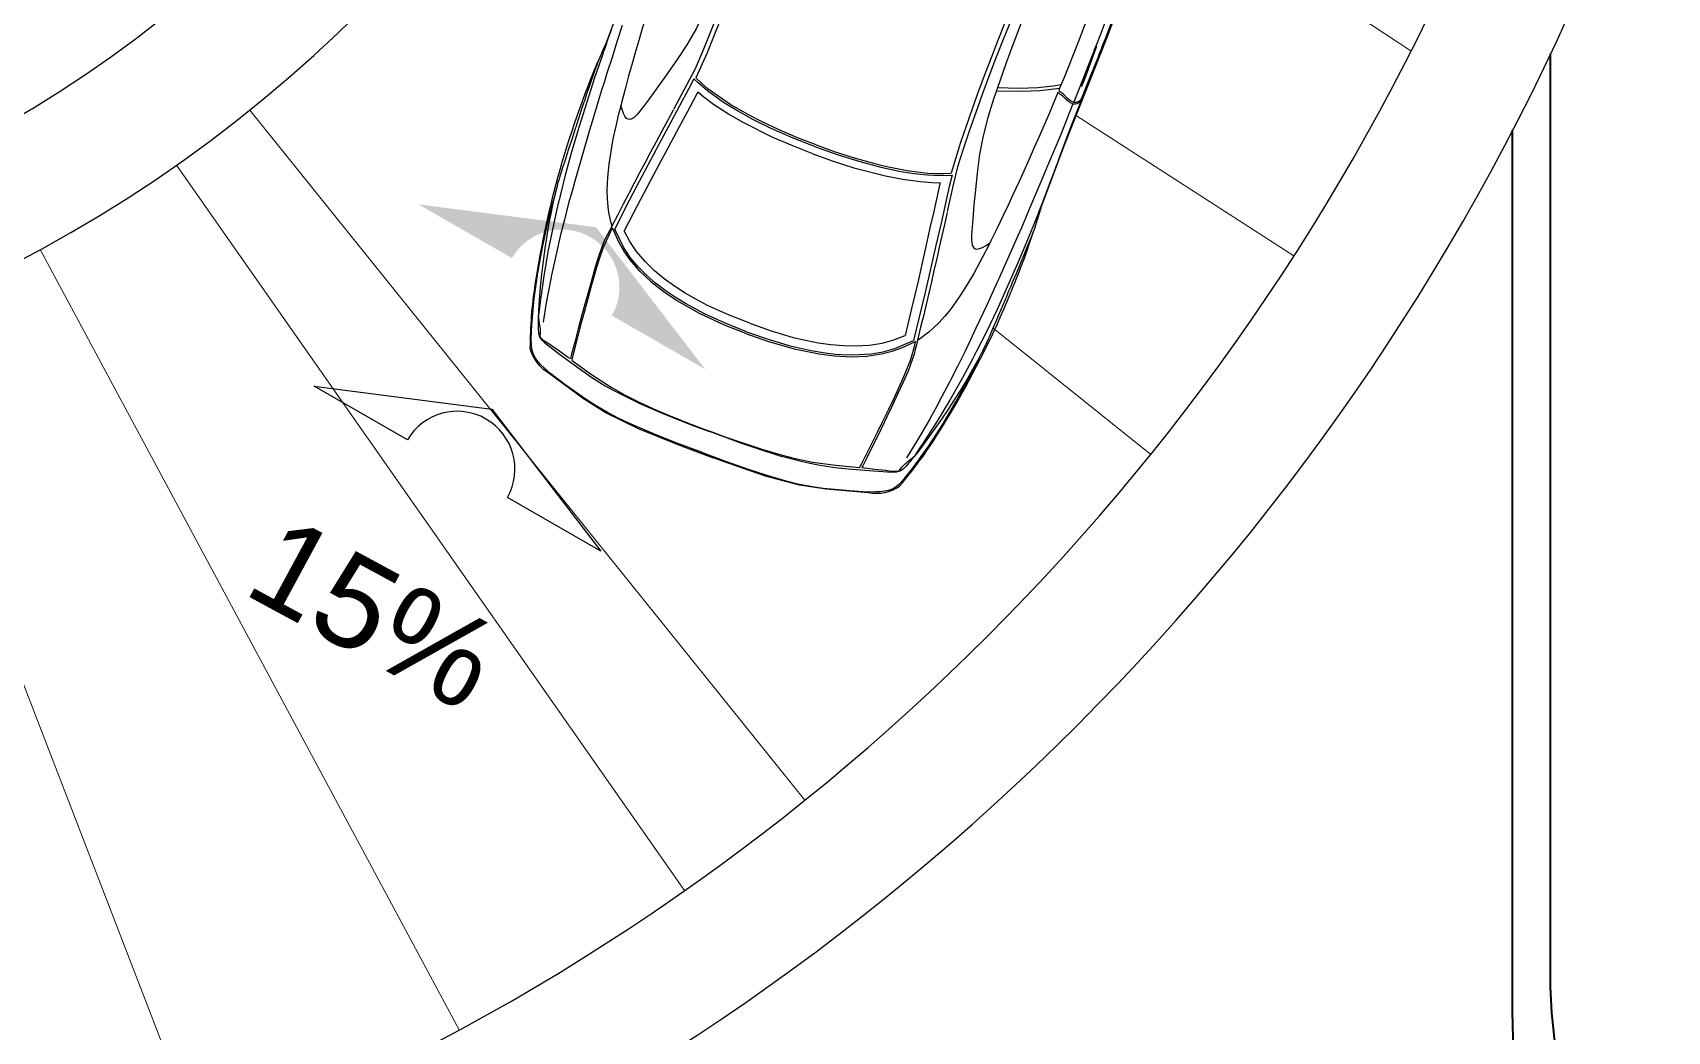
# Model space of a CAD drawing. Header units: inches. Extents: x 13 to 261, y -112 to -47.
# Drawn here: x 28.94 to 35.4, y -99.75 to -95.81 of the extents above; entities that cross this region are included whole.
import ezdxf

# ---------------------------------------------------------------- set-up
doc = ezdxf.new("R2010")
doc.units = ezdxf.units.IN
doc.header["$MEASUREMENT"] = 0
doc.linetypes.add('ACAD_ISO04W100', pattern=[30, 24, -3, 0, -3])
doc.layers.add('CONTORNO', color=7, linetype='Continuous')
for name, color, linetype, lineweight in [('EJES', 1, 'ACAD_ISO04W100', 13), ('MUROS', 5, 'Continuous', 35), ('RAMPAS', 50, 'Continuous', 25)]:
    doc.layers.add(name, color=color, linetype=linetype, lineweight=lineweight)
doc.styles.add('TEXTOS', font='ARIALUNI.TTF', dxfattribs={"height": 0.36})

msp = doc.modelspace()

# ---------------------------------------------------------------- hatches: boundary and pattern name
at = {"extrusion": (-0.054495, -0.094817, 0.994002)}
h = msp.add_hatch(color=256, dxfattribs=at)
edge = h.paths.add_edge_path()
edge.add_line((74.9169, -68.8875), (74.4911, -68.8875))
edge.add_line((74.4911, -68.8875), (75.1447, -68.6142))
edge.add_line((75.1447, -68.6142), (75.7983, -68.8875))
edge.add_line((75.7983, -68.8875), (75.3724, -68.8875))
edge.add_arc((75.1447, -68.8875), 0.2277, 0, 180)

# ---------------------------------------------------------------- linework, layer by layer
for p, q in [((32.8097, -95.7485), (32.7724, -95.8413)), ((32.8481, -95.7628), (32.8127, -95.8564)), ((33.0736, -96.0796), (33.0709, -96.0813)), ((31.3353, -97.2717), (31.331, -97.2701)), ((31.8965, -97.4811), (31.9007, -97.4826))]:
    msp.add_line(p, q)
for points in [[(33.3414, -95.0858), (33.3395, -95.0923), (33.3083, -95.1874), (33.2757, -95.282), (33.2426, -95.3763), (33.2095, -95.4707), (33.1755, -95.5648), (33.1585, -95.6118), (33.1415, -95.6588), (33.1258, -95.701), (33.1065, -95.7525), (33.0707, -95.8459)], [(33.0875, -96.0624), (33.0965, -96.0396), (33.1231, -95.9727), (33.1497, -95.9058), (33.1546, -95.8926), (33.16, -95.8797), (33.1631, -95.8713), (33.1664, -95.8624), (33.1815, -95.8248), (33.2003, -95.7758), (33.2045, -95.7645), (33.2322, -95.6932), (33.2589, -95.6231), (33.2681, -95.5999), (33.2768, -95.5764), (33.3035, -95.5063), (33.3299, -95.4356), (33.3387, -95.4122), (33.3474, -95.3888), (33.3736, -95.3185), (33.3998, -95.2482), (33.4086, -95.2248), (33.4173, -95.2014), (33.4235, -95.1834)], [(31.7974, -95.3708), (31.7683, -95.456), (31.7649, -95.4649), (31.7409, -95.5322), (31.7164, -95.5994), (31.6914, -95.6664), (31.6887, -95.6734), (31.6631, -95.7407), (31.6365, -95.8076), (31.6097, -95.8739), (31.6043, -95.8869), (31.559, -95.9868)], [(31.7071, -95.4439), (31.6801, -95.5149), (31.6526, -95.5858), (31.6243, -95.6558), (31.5937, -95.725), (31.5607, -95.7921), (31.5241, -95.8559), (31.4885, -95.9098), (31.4365, -95.9833), (31.4091, -96.0221)], [(31.7474, -95.4589), (31.7225, -95.5302), (31.6967, -95.6006), (31.6698, -95.6712), (31.6432, -95.7413), (31.6155, -95.811), (31.5878, -95.8796), (31.5567, -95.9502), (31.5232, -96.0156), (31.4718, -96.1118)], [(31.4492, -95.4688), (31.4222, -95.551), (31.3919, -95.6465), (31.3773, -95.6944), (31.3626, -95.7423), (31.3474, -95.7916), (31.3337, -95.8382), (31.326, -95.8647), (31.3183, -95.8912), (31.3063, -95.9347), (31.2938, -95.9781), (31.2798, -96.0316), (31.2657, -96.085), (31.2602, -96.107), (31.2542, -96.1287)], [(31.2686, -95.7798), (31.2478, -95.844), (31.2281, -95.9055), (31.2081, -95.9675), (31.1978, -96.001), (31.1872, -96.0349), (31.1684, -96.0968), (31.1495, -96.1591), (31.1443, -96.1758), (31.1396, -96.1927), (31.1112, -96.2889), (31.0837, -96.3853), (31.07, -96.4336), (31.0567, -96.482), (31.0399, -96.5472), (31.0237, -96.6122), (31.0084, -96.6774), (30.9977, -96.7247), (30.9876, -96.7716), (30.987, -96.7762), (30.9859, -96.7806), (30.968, -96.8758), (30.9558, -96.9513)], [(32.7924, -95.742), (32.7586, -95.8255), (32.7553, -95.8344), (32.7293, -95.901), (32.7039, -95.9678), (32.6789, -96.0348), (32.6763, -96.0419), (32.6516, -96.1095), (32.6278, -96.1775), (32.6047, -96.2452), (32.6002, -96.2585), (32.569, -96.3637)], [(33.0535, -96.0834), (33.0644, -96.057), (33.0747, -96.0309), (33.1013, -95.964), (33.1274, -95.8969), (33.1327, -95.884), (33.1376, -95.8708), (33.1413, -95.8626), (33.1446, -95.8537), (33.1592, -95.8159), (33.1785, -95.7671)], [(31.2251, -95.7977), (31.2096, -95.8405), (31.2005, -95.8664), (31.1979, -95.8734), (31.1947, -95.8819), (31.1913, -95.8924), (31.1587, -95.9869), (31.128, -96.0822), (31.0985, -96.1784), (31.0696, -96.2744), (31.0431, -96.3713), (31.0225, -96.4522), (31.0187, -96.4694), (31.0171, -96.4752), (31.0161, -96.4807), (31.0145, -96.4865), (30.9964, -96.5678), (30.9763, -96.6676), (30.959, -96.7684), (30.9464, -96.855), (30.9441, -96.8696), (30.9424, -96.8844), (30.9371, -96.9239)], [(32.7724, -95.8413), (32.7446, -95.9115), (32.7179, -95.9816), (32.692, -96.0525), (32.6663, -96.123), (32.6415, -96.1938), (32.6175, -96.2638), (32.5948, -96.3375), (32.5772, -96.4089), (32.553, -96.5151)], [(33.0707, -95.8459), (33.0338, -95.9388), (33.0154, -95.9853), (32.9965, -96.0317), (32.9956, -96.034), (32.9949, -96.0359)], [(31.2061, -95.8514), (31.1882, -95.8864), (31.1875, -95.8883), (31.1868, -95.8901), (31.1812, -95.9024), (31.176, -95.9149), (31.1708, -95.9274), (31.1663, -95.9396), (31.1652, -95.9424), (31.164, -95.9457), (31.157, -95.9644), (31.1505, -95.9833), (31.1438, -96.0027), (31.1372, -96.0216), (31.1277, -96.0501), (31.1188, -96.0782), (31.1179, -96.0806), (31.117, -96.0829), (31.1053, -96.1186), (31.0935, -96.1547), (31.0876, -96.1733), (31.0815, -96.1924), (31.0759, -96.209), (31.0702, -96.2255), (31.0564, -96.2684), (31.0494, -96.2898), (31.0425, -96.3113), (31.0343, -96.3376), (31.0256, -96.3637), (31.0224, -96.3753), (31.0188, -96.3862), (31.0145, -96.4006), (31.0109, -96.4147), (31.007, -96.4293), (31.0034, -96.4434)], [(32.8127, -95.8564), (32.7866, -95.9277), (32.761, -95.9993), (32.7365, -96.0707), (32.7143, -96.143), (32.6953, -96.2155), (32.6812, -96.2876), (32.6727, -96.3517), (32.6639, -96.4412), (32.6592, -96.4885)], [(33.1435, -95.8608), (33.1404, -95.8735), (33.0986, -95.9854), (33.0841, -96.02), (33.0843, -96.018), (33.0845, -96.0175), (33.0868, -96.0114), (33.0907, -95.9996), (33.1061, -95.9583), (33.1295, -95.8956), (33.137, -95.8754), (33.1401, -95.867), (33.1415, -95.8648), (33.1425, -95.862), (33.1435, -95.8608)], [(31.5515, -95.9899), (31.5301, -96.0315), (31.495, -96.0969), (31.4603, -96.1613), (31.415, -96.2469), (31.3701, -96.3316), (31.3255, -96.4153), (31.2819, -96.4993), (31.2392, -96.5837)], [(31.4091, -96.0221), (31.3763, -96.0676), (31.3568, -96.0939), (31.3475, -96.1059), (31.3381, -96.1184), (31.328, -96.1312), (31.3157, -96.1426), (31.3111, -96.1463), (31.3071, -96.1485), (31.3028, -96.1501), (31.2986, -96.1512), (31.292, -96.1503), (31.286, -96.1465), (31.279, -96.138), (31.2734, -96.1274), (31.2681, -96.1115), (31.2631, -96.0947)], [(32.0329, -96.2586), (31.9442, -96.2245), (31.8576, -96.1863), (31.785, -96.1507), (31.7147, -96.1116), (31.6692, -96.0835), (31.6257, -96.0528), (31.6058, -96.0374), (31.5689, -96.006), (31.5515, -95.9899)], [(32.0357, -96.2511), (31.9618, -96.2231), (31.8888, -96.1915), (31.817, -96.1578), (31.7754, -96.1364), (31.6978, -96.0925), (31.6292, -96.0461), (31.6076, -96.0295), (31.5805, -96.0066), (31.559, -95.9868)], [(32.9977, -96.0286), (32.9209, -96.0371), (32.8475, -96.0406), (32.7474, -96.0385)], [(32.7518, -96.0252), (32.8375, -96.0273), (32.9115, -96.025), (32.9728, -96.018), (33.0042, -96.0129)], [(33.0709, -96.0813), (33.0629, -96.0842), (33.0535, -96.0834), (33.0416, -96.0768), (33.0279, -96.0663), (33.0137, -96.0514), (33.001, -96.0424), (32.9971, -96.0388), (32.9949, -96.0359)], [(31.5673, -96.0433), (31.5654, -96.0469), (31.5358, -96.102), (31.5095, -96.1509), (31.4833, -96.1998), (31.4484, -96.2647), (31.4135, -96.3296), (31.3786, -96.3945), (31.3271, -96.4927), (31.2761, -96.5905)], [(32.0226, -96.2863), (31.9428, -96.2555), (31.8641, -96.2218), (31.7489, -96.1644), (31.6881, -96.13), (31.6298, -96.0917), (31.591, -96.0628), (31.5673, -96.0433)], [(33.0506, -96.0897), (33.0267, -96.1497), (33.0021, -96.2099), (32.9762, -96.2722), (32.9502, -96.3346), (32.9241, -96.3974), (32.8977, -96.4596), (32.8723, -96.519), (32.8468, -96.5788), (32.8327, -96.6109), (32.8184, -96.6435), (32.7921, -96.7025), (32.7657, -96.762), (32.7586, -96.7781), (32.7511, -96.794), (32.7096, -96.8852), (32.6671, -96.9761), (32.6459, -97.0215), (32.6242, -97.0668), (32.5942, -97.1271), (32.5639, -97.1868), (32.5327, -97.2462), (32.5099, -97.2889), (32.4867, -97.3309), (32.4842, -97.3348), (32.4821, -97.3388), (32.4333, -97.4225), (32.393, -97.4876)], [(33.084, -96.0718), (33.0633, -96.1259), (33.0506, -96.1586), (33.0429, -96.1792), (33.0347, -96.1996), (33.0152, -96.2521), (32.9977, -96.2989), (32.9889, -96.3223), (32.986, -96.3303), (32.9832, -96.3378), (32.9802, -96.3458), (32.9706, -96.3715), (32.961, -96.3973), (32.9452, -96.4395), (32.9289, -96.4819), (32.9188, -96.5075), (32.9162, -96.5145), (32.913, -96.523), (32.9087, -96.5331), (32.8714, -96.6259), (32.8322, -96.718), (32.7915, -96.8101), (32.7504, -96.9015), (32.707, -96.9921), (32.6696, -97.0667), (32.6611, -97.0822), (32.6586, -97.0876), (32.6557, -97.0925), (32.6532, -97.0979), (32.6135, -97.1712), (32.5634, -97.2597), (32.5105, -97.3473), (32.4633, -97.4209), (32.4554, -97.4334), (32.447, -97.4458), (32.4251, -97.4791)], [(32.9913, -96.0441), (32.9578, -96.124), (32.9182, -96.2159), (32.8979, -96.2617), (32.8776, -96.3075), (32.8568, -96.3547), (32.8366, -96.3989), (32.8251, -96.424), (32.8136, -96.449), (32.7941, -96.4898), (32.7751, -96.5307), (32.7507, -96.5804), (32.7263, -96.63), (32.7161, -96.6502), (32.7064, -96.6706)], [(33.0066, -96.0562), (33.0029, -96.0532), (33.0002, -96.0517), (32.9956, -96.0484), (32.9913, -96.0441)], [(33.0506, -96.0897), (33.0433, -96.0865), (33.0346, -96.0811), (33.0253, -96.0733), (33.0135, -96.062), (33.0103, -96.0592), (33.0066, -96.0562)], [(33.0658, -96.089), (33.0611, -96.0904), (33.0561, -96.0907), (33.0541, -96.0905), (33.0525, -96.0904), (33.0516, -96.0901), (33.0506, -96.0897)], [(33.084, -96.0718), (33.08, -96.0783), (33.0747, -96.0838), (33.0731, -96.0853), (33.0712, -96.0862), (33.0684, -96.0878), (33.0658, -96.089)], [(33.0736, -96.0796), (33.0772, -96.0772), (33.0844, -96.0693), (33.0875, -96.0624)], [(31.2542, -96.1287), (31.2428, -96.1779), (31.2319, -96.2271), (31.2233, -96.2773), (31.2156, -96.3278), (31.2125, -96.3534), (31.2104, -96.3792), (31.2086, -96.4053), (31.2079, -96.4317), (31.2088, -96.4635), (31.2111, -96.4959), (31.2147, -96.5191), (31.2193, -96.5427), (31.2223, -96.5545), (31.2259, -96.5665), (31.2266, -96.5689), (31.2276, -96.5719)], [(31.4697, -96.1147), (31.447, -96.1569), (31.425, -96.1973), (31.4031, -96.2387), (31.3809, -96.2796), (31.3591, -96.321), (31.3374, -96.362), (31.3158, -96.4026), (31.2941, -96.4436), (31.2721, -96.4855), (31.2519, -96.5255), (31.2276, -96.5719)], [(32.0226, -96.2863), (32.103, -96.3152), (32.1845, -96.3414), (32.3092, -96.3735), (32.3777, -96.3873), (32.4468, -96.3965), (32.4951, -96.4001), (32.5258, -96.4009)], [(32.0329, -96.2586), (32.1222, -96.2909), (32.2127, -96.3188), (32.2909, -96.3394), (32.3696, -96.356), (32.4225, -96.3645), (32.4754, -96.3698), (32.5005, -96.3712), (32.5489, -96.3717), (32.5727, -96.3709)], [(32.0357, -96.2511), (32.1099, -96.2783), (32.1858, -96.3023), (32.2621, -96.3239), (32.3075, -96.335), (32.3949, -96.3526), (32.4771, -96.3625), (32.5043, -96.3641), (32.5399, -96.3645), (32.569, -96.3637)], [(32.5258, -96.4009), (32.5248, -96.4048), (32.5111, -96.4659), (32.4989, -96.52), (32.4867, -96.5742), (32.4706, -96.6461), (32.4544, -96.718), (32.4383, -96.7899), (32.4129, -96.8978), (32.3873, -97.0051)], [(32.5727, -96.3709), (32.5616, -96.4164), (32.5453, -96.4888), (32.5293, -96.5602), (32.5075, -96.6545), (32.486, -96.7479), (32.4648, -96.8403), (32.4427, -96.9324), (32.4197, -97.0241)], [(31.5825, -97.4659), (31.4888, -97.4309), (31.3958, -97.3941), (31.3037, -97.3549), (31.2556, -97.3322), (31.2135, -97.3106), (31.1622, -97.2808), (31.1264, -97.2578), (31.0422, -97.1976), (31.0141, -97.177), (30.9864, -97.1554), (30.9599, -97.1322), (30.9471, -97.1205), (30.9354, -97.1076), (30.9259, -97.0944), (30.9179, -97.0802), (30.9127, -97.0639), (30.9096, -97.0467), (30.9082, -97.0189), (30.9105, -96.9611), (30.9202, -96.858), (30.9345, -96.7566), (30.9531, -96.6568), (30.9749, -96.5582), (30.9859, -96.5116), (30.9962, -96.4712)], [(31.0034, -96.4434), (31.0028, -96.4448), (31.0028, -96.4464), (30.9991, -96.4605), (30.9957, -96.4753), (30.987, -96.5174), (30.9787, -96.5596), (30.9701, -96.6098), (30.9625, -96.6603), (30.9553, -96.711), (30.9495, -96.7622), (30.9442, -96.8136), (30.9403, -96.8655), (30.9376, -96.9056), (30.9361, -96.944), (30.9358, -96.9535), (30.9357, -96.9609)], [(32.6592, -96.4885), (32.6542, -96.5444), (32.6516, -96.577), (32.6508, -96.5922), (32.6498, -96.6078), (32.649, -96.6241), (32.6508, -96.6407), (32.6519, -96.6465), (32.6535, -96.6508), (32.6557, -96.6548), (32.6581, -96.6584), (32.6637, -96.6621), (32.6707, -96.6631), (32.6816, -96.6613), (32.6928, -96.6569), (32.7072, -96.6484), (32.7219, -96.639)], [(32.9244, -96.4925), (32.915, -96.5306), (32.9143, -96.5325), (32.9136, -96.5344), (32.9098, -96.5474), (32.9055, -96.5602), (32.9013, -96.573), (32.8967, -96.5852), (32.8957, -96.588), (32.8945, -96.5913), (32.8875, -96.61), (32.88, -96.6286), (32.8724, -96.6476), (32.8649, -96.6662), (32.8535, -96.6939), (32.8418, -96.7211), (32.8409, -96.7234), (32.84, -96.7257), (32.8255, -96.7604), (32.8108, -96.7954), (32.8031, -96.8134), (32.7951, -96.8317), (32.7886, -96.848), (32.782, -96.8642), (32.7644, -96.9056), (32.7556, -96.9264), (32.7468, -96.9471), (32.7357, -96.9724), (32.7252, -96.9978), (32.7201, -97.0087), (32.7156, -97.0193), (32.7094, -97.033), (32.7029, -97.046), (32.6963, -97.0596), (32.6898, -97.0726)], [(32.5528, -96.5188), (32.5422, -96.5655), (32.5324, -96.6104), (32.5218, -96.6561), (32.5118, -96.7015), (32.5012, -96.7471), (32.4907, -96.7923), (32.4804, -96.8371), (32.47, -96.8823), (32.4592, -96.9284), (32.4483, -96.9718), (32.4362, -97.0228)], [(31.2276, -96.5719), (31.2192, -96.5885), (31.2103, -96.6055), (31.2017, -96.6226), (31.1938, -96.641), (31.176, -96.6887), (31.162, -96.7348), (31.1483, -96.783), (31.1346, -96.8312), (31.1208, -96.8811), (31.1079, -96.9286), (31.0949, -96.9776), (31.0825, -97.0253), (31.0748, -97.0544), (31.0671, -97.0836), (31.0658, -97.0884), (31.0648, -97.0939), (31.0643, -97.0969)], [(31.0702, -97.1039), (31.0719, -97.095), (31.0732, -97.0901), (31.087, -97.036), (31.109, -96.9498), (31.1204, -96.9065), (31.1351, -96.8528), (31.1472, -96.8088), (31.1685, -96.7345), (31.1798, -96.6971), (31.1935, -96.659), (31.1937, -96.6585), (31.2045, -96.6337), (31.2182, -96.6042), (31.2286, -96.5835), (31.2306, -96.5794)], [(31.7576, -96.9965), (31.6729, -96.9632), (31.5737, -96.9172), (31.4855, -96.8677), (31.4363, -96.835), (31.3818, -96.7922), (31.381, -96.7914), (31.3376, -96.7506), (31.2993, -96.7059), (31.2746, -96.6705), (31.2534, -96.6328), (31.236, -96.5937), (31.2306, -96.5794)], [(31.7602, -96.9894), (31.6724, -96.9545), (31.5939, -96.9188), (31.5183, -96.8784), (31.4774, -96.8535), (31.4382, -96.8271), (31.4004, -96.7981), (31.3647, -96.7666), (31.3309, -96.7327), (31.3004, -96.6957), (31.2741, -96.656), (31.2392, -96.5837)], [(31.7726, -96.9562), (31.6884, -96.9231), (31.6063, -96.8856), (31.5616, -96.8625), (31.5177, -96.837), (31.4755, -96.8101), (31.4347, -96.7805), (31.396, -96.7484), (31.3588, -96.7121), (31.3256, -96.6725), (31.2988, -96.6326), (31.2761, -96.5905)], [(32.7064, -96.6706), (32.6828, -96.7151), (32.6588, -96.7595), (32.6324, -96.803), (32.6051, -96.8462), (32.5907, -96.8676), (32.5754, -96.8885), (32.5597, -96.9093), (32.543, -96.9298), (32.5214, -96.9532), (32.4985, -96.9761), (32.4805, -96.9913), (32.4616, -97.0062), (32.4516, -97.0131), (32.4411, -97.0198), (32.439, -97.0212), (32.4362, -97.0228)], [(31.0643, -97.0969), (31.0553, -97.0909), (31.0218, -97.0677), (30.987, -97.0436), (30.9742, -97.035), (30.9614, -97.0265), (30.9497, -97.0163), (30.946, -97.0106), (30.9446, -97.0043), (30.9449, -96.999), (30.9455, -96.9934), (30.9453, -96.9853), (30.9449, -96.9793), (30.9445, -96.9717), (30.944, -96.9688), (30.9432, -96.9637), (30.9417, -96.9578), (30.9399, -96.9454), (30.9382, -96.9341), (30.937, -96.9225)], [(30.9357, -96.9609), (30.9357, -96.9796), (30.9369, -96.995), (30.9411, -97.0094), (30.9497, -97.0222), (30.9609, -97.0322), (31.0202, -97.0778), (31.1016, -97.137), (31.1232, -97.152), (31.1447, -97.1675), (31.2013, -97.203), (31.235, -97.2215), (31.2558, -97.233), (31.3382, -97.2738), (31.4266, -97.3116), (31.4888, -97.3364), (31.5517, -97.361), (31.6131, -97.3839)], [(31.7576, -96.9965), (31.8434, -97.0269), (31.9485, -97.057), (32.0476, -97.0774), (32.1062, -97.0849), (32.1754, -97.0883), (32.1765, -97.0882), (32.2361, -97.0858), (32.2943, -97.0771), (32.3361, -97.0666), (32.3768, -97.0519), (32.4156, -97.0338), (32.429, -97.0265)], [(31.7602, -96.9894), (31.8495, -97.0206), (31.9321, -97.045), (32.0158, -97.064), (32.063, -97.072), (32.1099, -97.0777), (32.1575, -97.0805), (32.2051, -97.0802), (32.2528, -97.0766), (32.3001, -97.0686), (32.346, -97.0559), (32.4197, -97.0241)], [(31.7726, -96.9562), (31.858, -96.9864), (31.9446, -97.0118), (31.9935, -97.0236), (32.0433, -97.0331), (32.0929, -97.0404), (32.1431, -97.0447), (32.1933, -97.0459), (32.2452, -97.0428), (32.2962, -97.0347), (32.3426, -97.0221), (32.3873, -97.0051)], [(32.2067, -97.528), (32.2112, -97.52), (32.2134, -97.5155), (32.2384, -97.4656), (32.2783, -97.386), (32.2981, -97.3459), (32.3221, -97.2957), (32.3418, -97.2544), (32.3743, -97.1844), (32.3903, -97.1487), (32.4049, -97.111), (32.4051, -97.1105), (32.4131, -97.0847), (32.4222, -97.0533), (32.4279, -97.0309), (32.429, -97.0265)], [(32.4362, -97.0228), (32.4316, -97.0409), (32.4273, -97.0595), (32.4225, -97.078), (32.4165, -97.0971), (32.3987, -97.1449), (32.3791, -97.1888), (32.3579, -97.2343), (32.3366, -97.2797), (32.3144, -97.3264), (32.2931, -97.3707), (32.2707, -97.4163), (32.2489, -97.4605), (32.2356, -97.4875), (32.2223, -97.5146), (32.2201, -97.5191), (32.2172, -97.5239), (32.2157, -97.5265)], [(32.6898, -97.0726), (32.6893, -97.074), (32.6883, -97.0753), (32.6818, -97.0883), (32.6747, -97.1017), (32.6537, -97.1392), (32.6323, -97.1766), (32.606, -97.2201), (32.5786, -97.2633), (32.5509, -97.3063), (32.5217, -97.3488), (32.492, -97.3911), (32.4609, -97.4328), (32.4367, -97.4649), (32.4127, -97.4949), (32.4068, -97.5023), (32.402, -97.508)], [(31.0702, -97.1039), (31.1466, -97.1581), (31.2251, -97.2093), (31.2797, -97.2403), (31.336, -97.2682), (31.4045, -97.2991), (31.4738, -97.3282), (31.5433, -97.3563), (31.6134, -97.3829)], [(31.5825, -97.4659), (31.6762, -97.5008), (31.7706, -97.5339), (31.8658, -97.5646), (31.9171, -97.5789), (31.963, -97.5902), (32.0213, -97.6013), (32.0634, -97.6074), (32.1665, -97.617), (32.2012, -97.6198), (32.2362, -97.6217), (32.2715, -97.6215), (32.2888, -97.621), (32.3061, -97.619), (32.3219, -97.6153), (32.3373, -97.6098), (32.3519, -97.6008), (32.3655, -97.5899), (32.3847, -97.5698), (32.4208, -97.5246), (32.4811, -97.4404), (32.5367, -97.3544), (32.588, -97.2668), (32.6361, -97.178), (32.6583, -97.1356), (32.677, -97.0983)], [(32.402, -97.508), (32.3898, -97.5221), (32.3788, -97.5329), (32.3661, -97.541), (32.3513, -97.5451), (32.3362, -97.5454), (32.2616, -97.541), (32.1613, -97.5324), (32.1351, -97.5295), (32.1087, -97.5272), (32.0427, -97.5169), (32.0051, -97.5088), (31.9819, -97.5039), (31.8928, -97.4808), (31.8013, -97.4514), (31.738, -97.4294), (31.6744, -97.4068), (31.6131, -97.3839)], [(32.2067, -97.528), (32.1135, -97.5188), (32.0206, -97.506), (31.959, -97.4937), (31.8982, -97.478), (31.8262, -97.4564), (31.7548, -97.433), (31.6839, -97.4087), (31.6134, -97.3829)], [(32.2157, -97.5265), (32.2264, -97.5279), (32.2669, -97.5323), (32.309, -97.5368), (32.3243, -97.5388), (32.3396, -97.5407), (32.3551, -97.5406), (32.3616, -97.5388), (32.3668, -97.5349), (32.37, -97.5307), (32.3733, -97.5261), (32.3788, -97.5201), (32.383, -97.5158), (32.3883, -97.5103), (32.3906, -97.5085), (32.3945, -97.5052), (32.3995, -97.5017), (32.409, -97.4935), (32.4176, -97.4861), (32.4262, -97.4781)]]:
    msp.add_lwpolyline(points)
at = {"extrusion": (-0.054495, -0.094817, 0.994002), "elevation": 7.5791}
msp.add_lwpolyline([(74.9169, -68.8875), (74.4911, -68.8875), (75.1447, -68.6142), (75.7983, -68.8875), (75.3724, -68.8875, 1), (74.9169, -68.8875, 1)], format="xyb", dxfattribs=at)
at = {"layer": 'CONTORNO'}
for points in [[(31.5339, -97.453), (31.6601, -97.4989), (31.8341, -97.559), (31.9675, -97.5947), (32.0746, -97.6111), (32.2427, -97.6247, 0.205745), (32.3647, -97.5997, 0.036365), (32.5144, -97.397, 0.067688), (32.9277, -96.491), (33.0184, -96.2481), (33.1849, -95.8296), (33.4243, -95.1868)], [(31.2951, -95.6052), (31.2045, -95.8481, 0.067688), (30.9234, -96.8034, 0.036365), (30.9037, -97.0546, 0.205745), (30.9795, -97.1534), (31.1155, -97.2533), (31.2072, -97.311), (31.3314, -97.3714), (31.5022, -97.44), (31.6276, -97.488)]]:
    msp.add_lwpolyline(points, format="xyb", dxfattribs=at)
at = {"layer": 'EJES'}
for p, q in [((33.3702, -95.2085), (34.3863, -95.8801)), ((29.7958, -96.1142), (31.9901, -98.8409)), ((33.0601, -96.1341), (33.9238, -96.6898)), ((29.5065, -96.3314), (31.5147, -99.1979)), ((28.9667, -96.6649), (30.6236, -99.7478)), ((28.3474, -96.9516), (29.6093, -100.2162)), ((32.7347, -96.9754), (33.3583, -97.4742))]:
    msp.add_line(p, q, dxfattribs=at)
at = {"layer": 'MUROS'}
for p, q in [((34.9375, -95.8909), (34.9375, -99.5268)), ((34.7875, -96.1938), (34.7875, -99.6768))]:
    msp.add_line(p, q, dxfattribs=at)
for centre in [(36.9375, -99.5268), (36.7875, -99.6768)]:
    msp.add_arc(centre, 2, 180, 270, dxfattribs=at)
at = {"layer": 'RAMPAS'}
for radius in [5.5, 5, 9, 9.5]:
    msp.add_arc((26.3507, -91.8268), radius, 270, 0, dxfattribs=at)

# ---------------------------------------------------------------- texts
at = {"layer": 'MUROS', "style": 'TEXTOS'}
msp.add_attdef('15%', (29.7613, -98.02), '', height=0.36, rotation=331.57683, dxfattribs=at)

doc.saveas('drawing.dxf')
